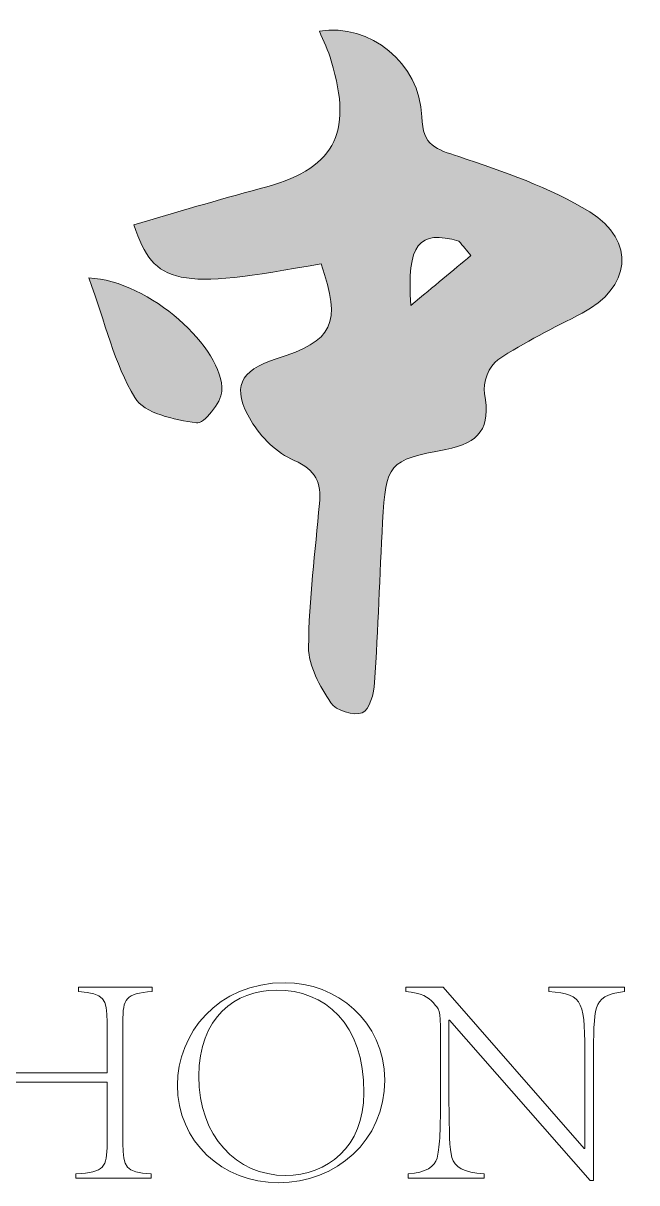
# Model space of a CAD drawing. Header units: inches. Extents: x -3733042 to -3643265, y 623859 to 997713.
# Drawn here: x -3719085.9 to -3718907.8, y 632740.7 to 633077.1 of the extents above; entities that cross this region are included whole.
import ezdxf

# ---------------------------------------------------------------- set-up
doc = ezdxf.new("R2010")
doc.units = ezdxf.units.IN
doc.header["$LTSCALE"] = 1000
doc.header["$MEASUREMENT"] = 0
doc.layers.get('0').update_dxf_attribs({"lineweight": 18})

msp = doc.modelspace()

# ---------------------------------------------------------------- hatches: boundary and pattern name
h = msp.add_hatch(color=256)
edge = h.paths.add_edge_path(flags=0)
edge.add_spline(control_points=[(-3718999.43, 633007.34), (-3718993.5, 632989.76), (-3718995.82, 632985.03), (-3719012.5, 632979.72)], knot_values=[0, 0, 0, 0, 37.015892, 37.015892, 37.015892, 37.015892], weights=[1, 1, 1, 1], degree=3, periodic=0)
edge.add_spline(control_points=[(-3719012.5, 632979.72), (-3719023.11, 632976.34), (-3719025.57, 632971.44), (-3719019.77, 632961.74)], knot_values=[0, 0, 0, 0, 24.232511, 24.232511, 24.232511, 24.232511], weights=[1, 1, 1, 1], degree=3, periodic=0)
edge.add_spline(control_points=[(-3719019.77, 632961.74), (-3719016.96, 632957.03), (-3719012.24, 632952.37), (-3719007.29, 632950.28)], knot_values=[0, 0, 0, 0, 17.205413, 17.205413, 17.205413, 17.205413], weights=[1, 1, 1, 1], degree=3, periodic=0)
edge.add_spline(control_points=[(-3719007.29, 632950.28), (-3719000.87, 632947.56), (-3718999.39, 632943.75), (-3718999.92, 632937.76)], knot_values=[0, 0, 0, 0, 15.896802, 15.896802, 15.896802, 15.896802], weights=[1, 1, 1, 1], degree=3, periodic=0)
edge.add_spline(control_points=[(-3718999.92, 632937.76), (-3719001.14, 632923.85), (-3719002.99, 632909.95), (-3719003.09, 632896.03)], knot_values=[0, 0, 0, 0, 41.858334, 41.858334, 41.858334, 41.858334], weights=[1, 1, 1, 1], degree=3, periodic=0)
edge.add_spline(control_points=[(-3719003.09, 632896.03), (-3719003.12, 632890.63), (-3718999.78, 632884.74), (-3718996.64, 632879.96)], knot_values=[0, 0, 0, 0, 17.556775, 17.556775, 17.556775, 17.556775], weights=[1, 1, 1, 1], degree=3, periodic=0)
edge.add_spline(control_points=[(-3718996.64, 632879.96), (-3718995.19, 632877.74), (-3718989.89, 632876.08), (-3718987.49, 632877.05)], knot_values=[0, 0, 0, 0, 10.083577, 10.083577, 10.083577, 10.083577], weights=[1, 1, 1, 1], degree=3, periodic=0)
edge.add_spline(control_points=[(-3718987.49, 632877.05), (-3718985.4, 632877.88), (-3718984.1, 632882.71), (-3718983.9, 632885.87)], knot_values=[0, 0, 0, 0, 9.855274, 9.855274, 9.855274, 9.855274], weights=[1, 1, 1, 1], degree=3, periodic=0)
edge.add_spline(control_points=[(-3718983.9, 632885.87), (-3718982.88, 632901.36), (-3718982.48, 632916.9), (-3718981.6, 632932.39)], knot_values=[0, 0, 0, 0, 46.582218, 46.582218, 46.582218, 46.582218], weights=[1, 1, 1, 1], degree=3, periodic=0)
edge.add_spline(control_points=[(-3718981.6, 632932.39), (-3718980.66, 632949.33), (-3718979.96, 632950.37), (-3718963.23, 632953.45)], knot_values=[0, 0, 0, 0, 32.601264, 32.601264, 32.601264, 32.601264], weights=[1, 1, 1, 1], degree=3, periodic=0)
edge.add_spline(control_points=[(-3718963.23, 632953.45), (-3718953.5, 632955.24), (-3718950.07, 632959.8), (-3718952.06, 632969.67)], knot_values=[0, 0, 0, 0, 22.997716, 22.997716, 22.997716, 22.997716], weights=[1, 1, 1, 1], degree=3, periodic=0)
edge.add_spline(control_points=[(-3718952.06, 632969.67), (-3718952.65, 632972.65), (-3718950.61, 632977.78), (-3718948.12, 632979.45)], knot_values=[0, 0, 0, 0, 10.976222, 10.976222, 10.976222, 10.976222], weights=[1, 1, 1, 1], degree=3, periodic=0)
edge.add_spline(control_points=[(-3718948.12, 632979.45), (-3718940.41, 632984.6), (-3718931.98, 632988.71), (-3718923.7, 632992.97)], knot_values=[0, 0, 0, 0, 27.928435, 27.928435, 27.928435, 27.928435], weights=[1, 1, 1, 1], degree=3, periodic=0)
edge.add_spline(control_points=[(-3718923.7, 632992.97), (-3718909.63, 633000.2), (-3718907.8, 633014.01), (-3718921.49, 633022.37)], knot_values=[0, 0, 0, 0, 37.875819, 37.875819, 37.875819, 37.875819], weights=[1, 1, 1, 1], degree=3, periodic=0)
edge.add_spline(control_points=[(-3718921.49, 633022.37), (-3718933.11, 633029.49), (-3718946.47, 633034.07), (-3718959.51, 633038.41)], knot_values=[0, 0, 0, 0, 41.35885, 41.35885, 41.35885, 41.35885], weights=[1, 1, 1, 1], degree=3, periodic=0)
edge.add_spline(control_points=[(-3718959.51, 633038.41), (-3718965.98, 633040.56), (-3718969.98, 633041.43), (-3718970.23, 633049.96)], knot_values=[0, 0, 0, 0, 17.443179, 17.443179, 17.443179, 17.443179], weights=[1, 1, 1, 1], degree=3, periodic=0)
edge.add_spline(control_points=[(-3718970.23, 633049.96), (-3718970.69, 633065.58), (-3718985.36, 633077.11), (-3718999.95, 633074.84)], knot_values=[0, 0, 0, 0, 43.66434, 43.66434, 43.66434, 43.66434], weights=[1, 1, 1, 1], degree=3, periodic=0)
edge.add_spline(control_points=[(-3718999.95, 633074.84), (-3718998.77, 633071.91), (-3718997.38, 633069.13), (-3718996.5, 633066.18)], knot_values=[0, 0, 0, 0, 9.330075, 9.330075, 9.330075, 9.330075], weights=[1, 1, 1, 1], degree=3, periodic=0)
edge.add_spline(control_points=[(-3718996.5, 633066.18), (-3718989.99, 633044.62), (-3718995.74, 633034.61), (-3719017.14, 633029.11)], knot_values=[0, 0, 0, 0, 50.152086, 50.152086, 50.152086, 50.152086], weights=[1, 1, 1, 1], degree=3, periodic=0)
edge.add_spline(control_points=[(-3719017.14, 633029.11), (-3719029.43, 633025.94), (-3719041.55, 633022.12), (-3719053.78, 633018.59)], knot_values=[0, 0, 0, 0, 38.128761, 38.128761, 38.128761, 38.128761], weights=[1, 1, 1, 1], degree=3, periodic=0)
edge.add_spline(control_points=[(-3719053.78, 633018.59), (-3719047.94, 633000.92), (-3719041.08, 632999.62), (-3718999.43, 633007.34)], knot_values=[0, 0, 0, 0, 62.653342, 62.653342, 62.653342, 62.653342], weights=[1, 1, 1, 1], degree=3, periodic=0)
edge = h.paths.add_edge_path(flags=0)
edge.add_spline(control_points=[(-3718973.37, 632995.22), (-3718974.68, 633013.16), (-3718971.02, 633017.2), (-3718959.46, 633013.88)], knot_values=[0, 0, 0, 0, 30.364257, 30.364257, 30.364257, 30.364257], weights=[1, 1, 1, 1], degree=3, periodic=0)
edge.add_spline(control_points=[(-3718959.46, 633013.88), (-3718958.3, 633012.49), (-3718957.13, 633011.1), (-3718955.95, 633009.71)], knot_values=[0, 0, 0, 0, 5.447654, 5.447654, 5.447654, 5.447654], weights=[1, 1, 1, 1], degree=3, periodic=0)
edge.add_spline(control_points=[(-3718955.95, 633009.71), (-3718961.25, 633005.31), (-3718966.54, 633000.91), (-3718973.37, 632995.22)], knot_values=[0, 0, 0, 0, 22.655286, 22.655286, 22.655286, 22.655286], weights=[1, 1, 1, 1], degree=3, periodic=0)
h = msp.add_hatch(color=256)
edge = h.paths.add_edge_path(flags=0)
edge.add_spline(control_points=[(-3719053.55, 632968.47), (-3719050.83, 632963.91), (-3719042, 632962.11), (-3719035.61, 632961.12)], knot_values=[0, 0, 0, 0, 19.904348, 19.904348, 19.904348, 19.904348], weights=[1, 1, 1, 1], degree=3, periodic=0)
edge.add_spline(control_points=[(-3719035.61, 632961.12), (-3719033.56, 632960.81), (-3719028.39, 632967.02), (-3719028.25, 632970.39)], knot_values=[0, 0, 0, 0, 12.421315, 12.421315, 12.421315, 12.421315], weights=[1, 1, 1, 1], degree=3, periodic=0)
edge.add_spline(control_points=[(-3719028.25, 632970.39), (-3719027.74, 632982.71), (-3719049.22, 633002.48), (-3719066.84, 633003.19)], knot_values=[0, 0, 0, 0, 54.161922, 54.161922, 54.161922, 54.161922], weights=[1, 1, 1, 1], degree=3, periodic=0)
edge.add_spline(control_points=[(-3719066.84, 633003.19), (-3719062.1, 632990.09), (-3719059.43, 632978.33), (-3719053.55, 632968.47)], knot_values=[0, 0, 0, 0, 37.245562, 37.245562, 37.245562, 37.245562], weights=[1, 1, 1, 1], degree=3, periodic=0)

# ---------------------------------------------------------------- linework, layer by layer
for p, q in [((-3719069.9, 632797.41), (-3719069.9, 632796.17)), ((-3719048.49, 632797.41), (-3719048.49, 632796.17)), ((-3718974.89, 632797.41), (-3718974.89, 632796.17)), ((-3718933.3, 632797.41), (-3718933.3, 632796.17)), ((-3718911.36, 632797.41), (-3718911.36, 632796.17)), ((-3718962.33, 632787.86), (-3718962.33, 632764.32)), ((-3719061.58, 632787.32), (-3719061.58, 632772.64)), ((-3719056.98, 632787.32), (-3719056.98, 632752.11)), ((-3718964.8, 632783.52), (-3718964.8, 632764.32)), ((-3718922.87, 632775.91), (-3718922.87, 632750.69)), ((-3718920.39, 632775.91), (-3718920.39, 632741.4)), ((-3719061.58, 632769.9), (-3719061.58, 632752.11)), ((-3719070.6, 632743.26), (-3719070.6, 632742.02)), ((-3719048.75, 632743.26), (-3719048.75, 632742.02)), ((-3718974.18, 632743.26), (-3718974.18, 632742.02)), ((-3718952.15, 632743.26), (-3718952.15, 632742.02))]:
    msp.add_line(p, q)
for points in [[(-3718999.95, 633074.84), (-3718985.36, 633077.11), (-3718970.69, 633065.58), (-3718970.23, 633049.96)], [(-3718996.5, 633066.18), (-3718997.38, 633069.13), (-3718998.77, 633071.91), (-3718999.95, 633074.84)], [(-3719017.14, 633029.11), (-3718995.74, 633034.61), (-3718989.99, 633044.62), (-3718996.5, 633066.18)], [(-3718970.23, 633049.96), (-3718969.98, 633041.43), (-3718965.98, 633040.56), (-3718959.51, 633038.41)], [(-3718959.51, 633038.41), (-3718946.47, 633034.07), (-3718933.11, 633029.49), (-3718921.49, 633022.37)], [(-3719053.78, 633018.59), (-3719041.55, 633022.12), (-3719029.43, 633025.94), (-3719017.14, 633029.11)], [(-3718921.49, 633022.37), (-3718907.8, 633014.01), (-3718909.63, 633000.2), (-3718923.7, 632992.97)], [(-3718999.43, 633007.34), (-3719041.08, 632999.62), (-3719047.94, 633000.92), (-3719053.78, 633018.59)], [(-3718959.46, 633013.88), (-3718971.02, 633017.2), (-3718974.68, 633013.16), (-3718973.37, 632995.22)], [(-3718955.95, 633009.71), (-3718957.13, 633011.1), (-3718958.3, 633012.49), (-3718959.46, 633013.88)], [(-3718973.37, 632995.22), (-3718966.54, 633000.91), (-3718961.25, 633005.31), (-3718955.95, 633009.71)], [(-3719012.5, 632979.72), (-3718995.82, 632985.03), (-3718993.5, 632989.76), (-3718999.43, 633007.34)], [(-3719066.84, 633003.19), (-3719049.22, 633002.48), (-3719027.74, 632982.71), (-3719028.25, 632970.39)], [(-3719053.55, 632968.47), (-3719059.43, 632978.33), (-3719062.1, 632990.09), (-3719066.84, 633003.19)], [(-3718923.7, 632992.97), (-3718931.98, 632988.71), (-3718940.41, 632984.6), (-3718948.12, 632979.45)], [(-3719019.77, 632961.74), (-3719025.57, 632971.44), (-3719023.11, 632976.34), (-3719012.5, 632979.72)], [(-3718948.12, 632979.45), (-3718950.61, 632977.78), (-3718952.65, 632972.65), (-3718952.06, 632969.67)], [(-3719028.25, 632970.39), (-3719028.39, 632967.02), (-3719033.56, 632960.81), (-3719035.61, 632961.12)], [(-3718952.06, 632969.67), (-3718950.07, 632959.8), (-3718953.5, 632955.24), (-3718963.23, 632953.45)], [(-3719035.61, 632961.12), (-3719042, 632962.11), (-3719050.83, 632963.91), (-3719053.55, 632968.47)], [(-3719007.29, 632950.28), (-3719012.24, 632952.37), (-3719016.96, 632957.03), (-3719019.77, 632961.74)], [(-3718963.23, 632953.45), (-3718979.96, 632950.37), (-3718980.66, 632949.33), (-3718981.6, 632932.39)], [(-3718999.92, 632937.76), (-3718999.39, 632943.75), (-3719000.87, 632947.56), (-3719007.29, 632950.28)], [(-3719003.09, 632896.03), (-3719002.99, 632909.95), (-3719001.14, 632923.85), (-3718999.92, 632937.76)], [(-3718981.6, 632932.39), (-3718982.48, 632916.9), (-3718982.88, 632901.36), (-3718983.9, 632885.87)], [(-3718996.64, 632879.96), (-3718999.78, 632884.74), (-3719003.12, 632890.63), (-3719003.09, 632896.03)], [(-3718983.9, 632885.87), (-3718984.1, 632882.71), (-3718985.4, 632877.88), (-3718987.49, 632877.05)], [(-3718987.49, 632877.05), (-3718989.89, 632876.08), (-3718995.19, 632877.74), (-3718996.64, 632879.96)], [(-3719069.9, 632797.41), (-3719069.9, 632797.41), (-3719048.49, 632797.41), (-3719048.49, 632797.41)], [(-3719061.58, 632787.32), (-3719061.58, 632794.23), (-3719062.29, 632795.56), (-3719069.9, 632796.17)], [(-3719048.49, 632796.17), (-3719056.27, 632795.56), (-3719056.98, 632794.23), (-3719056.98, 632787.32)], [(-3719012.49, 632796.62), (-3719024.25, 632796.53), (-3719034.96, 632788.65), (-3719034.96, 632771.58)], [(-3718974.89, 632797.41), (-3718974.89, 632797.41), (-3718964.01, 632797.41), (-3718964.01, 632797.41)], [(-3718966.84, 632792.9), (-3718968.34, 632794.67), (-3718970.2, 632795.64), (-3718974.89, 632796.17)], [(-3718964.01, 632797.41), (-3718964.01, 632797.41), (-3718923.13, 632750.69), (-3718923.13, 632750.69)], [(-3718933.3, 632797.41), (-3718933.3, 632797.41), (-3718911.36, 632797.41), (-3718911.36, 632797.41)], [(-3718922.87, 632775.91), (-3718922.87, 632793.16), (-3718922.95, 632795.47), (-3718933.3, 632796.17)], [(-3718911.36, 632796.17), (-3718916.49, 632795.73), (-3718918.71, 632794.05), (-3718919.5, 632791.48)], [(-3718964.8, 632783.52), (-3718964.8, 632791.4), (-3718965.25, 632790.95), (-3718966.84, 632792.9)], [(-3718919.5, 632791.48), (-3718920.3, 632788.75), (-3718920.39, 632784.23), (-3718920.39, 632775.91)], [(-3718921.36, 632741.4), (-3718921.36, 632741.4), (-3718962.15, 632787.86), (-3718962.15, 632787.86)], [(-3718962.15, 632787.86), (-3718962.15, 632787.86), (-3718962.33, 632787.86), (-3718962.33, 632787.86)], [(-3719098.92, 632772.64), (-3719098.92, 632772.64), (-3719061.58, 632772.64), (-3719061.58, 632772.64)], [(-3719061.58, 632769.9), (-3719061.58, 632769.9), (-3719098.92, 632769.9), (-3719098.92, 632769.9)], [(-3718965.78, 632747.86), (-3718965.07, 632750.52), (-3718964.8, 632755.38), (-3718964.8, 632764.32)], [(-3718962.33, 632764.32), (-3718962.24, 632755.38), (-3718962.15, 632750.52), (-3718961.53, 632748.04)], [(-3719070.6, 632743.26), (-3719062.29, 632743.8), (-3719061.58, 632745.12), (-3719061.58, 632752.11)], [(-3719056.98, 632752.11), (-3719056.98, 632745.12), (-3719056.27, 632743.8), (-3719048.75, 632743.26)], [(-3718923.13, 632750.69), (-3718923.13, 632750.69), (-3718922.87, 632750.69), (-3718922.87, 632750.69)], [(-3718974.18, 632743.26), (-3718968.96, 632743.62), (-3718966.48, 632745.39), (-3718965.78, 632747.86)], [(-3718961.53, 632748.04), (-3718960.74, 632745.29), (-3718958.08, 632743.71), (-3718952.15, 632743.26)], [(-3719048.75, 632742.02), (-3719048.75, 632742.02), (-3719070.6, 632742.02), (-3719070.6, 632742.02)], [(-3718952.15, 632742.02), (-3718952.15, 632742.02), (-3718974.18, 632742.02), (-3718974.18, 632742.02)], [(-3718920.39, 632741.4), (-3718920.39, 632741.4), (-3718921.36, 632741.4), (-3718921.36, 632741.4)]]:
    msp.add_open_spline(points, degree=3)
for points, knots in [([(-3718980.98, 632770.51), (-3718980.98, 632752.91), (-3718995.05, 632740.7), (-3719011.86, 632740.7), (-3719028.06, 632740.7), (-3719041.15, 632752.64), (-3719041.15, 632769.01), (-3719041.15, 632783.88), (-3719029.65, 632798.74), (-3719009.92, 632798.74), (-3718995.14, 632798.74), (-3718980.98, 632787.68), (-3718980.98, 632770.51)], [0, 0, 0, 0, 45.39527, 45.39527, 45.39527, 90.790539, 90.790539, 90.790539, 136.185809, 136.185809, 136.185809, 181.581079, 181.581079, 181.581079, 181.581079]), ([(-3719034.96, 632771.58), (-3719034.96, 632754.32), (-3719024.07, 632742.82), (-3719009.74, 632742.82), (-3718997.8, 632742.82), (-3718987, 632751.05), (-3718987, 632766.8), (-3718987, 632786.89), (-3718998.24, 632796.62), (-3719012.49, 632796.62)], [0, 0, 0, 0, 40.34229, 40.34229, 40.34229, 80.68458, 80.68458, 80.68458, 121.02687, 121.02687, 121.02687, 121.02687])]:
    msp.add_open_spline(points, degree=3, knots=knots)

doc.saveas('drawing.dxf')
